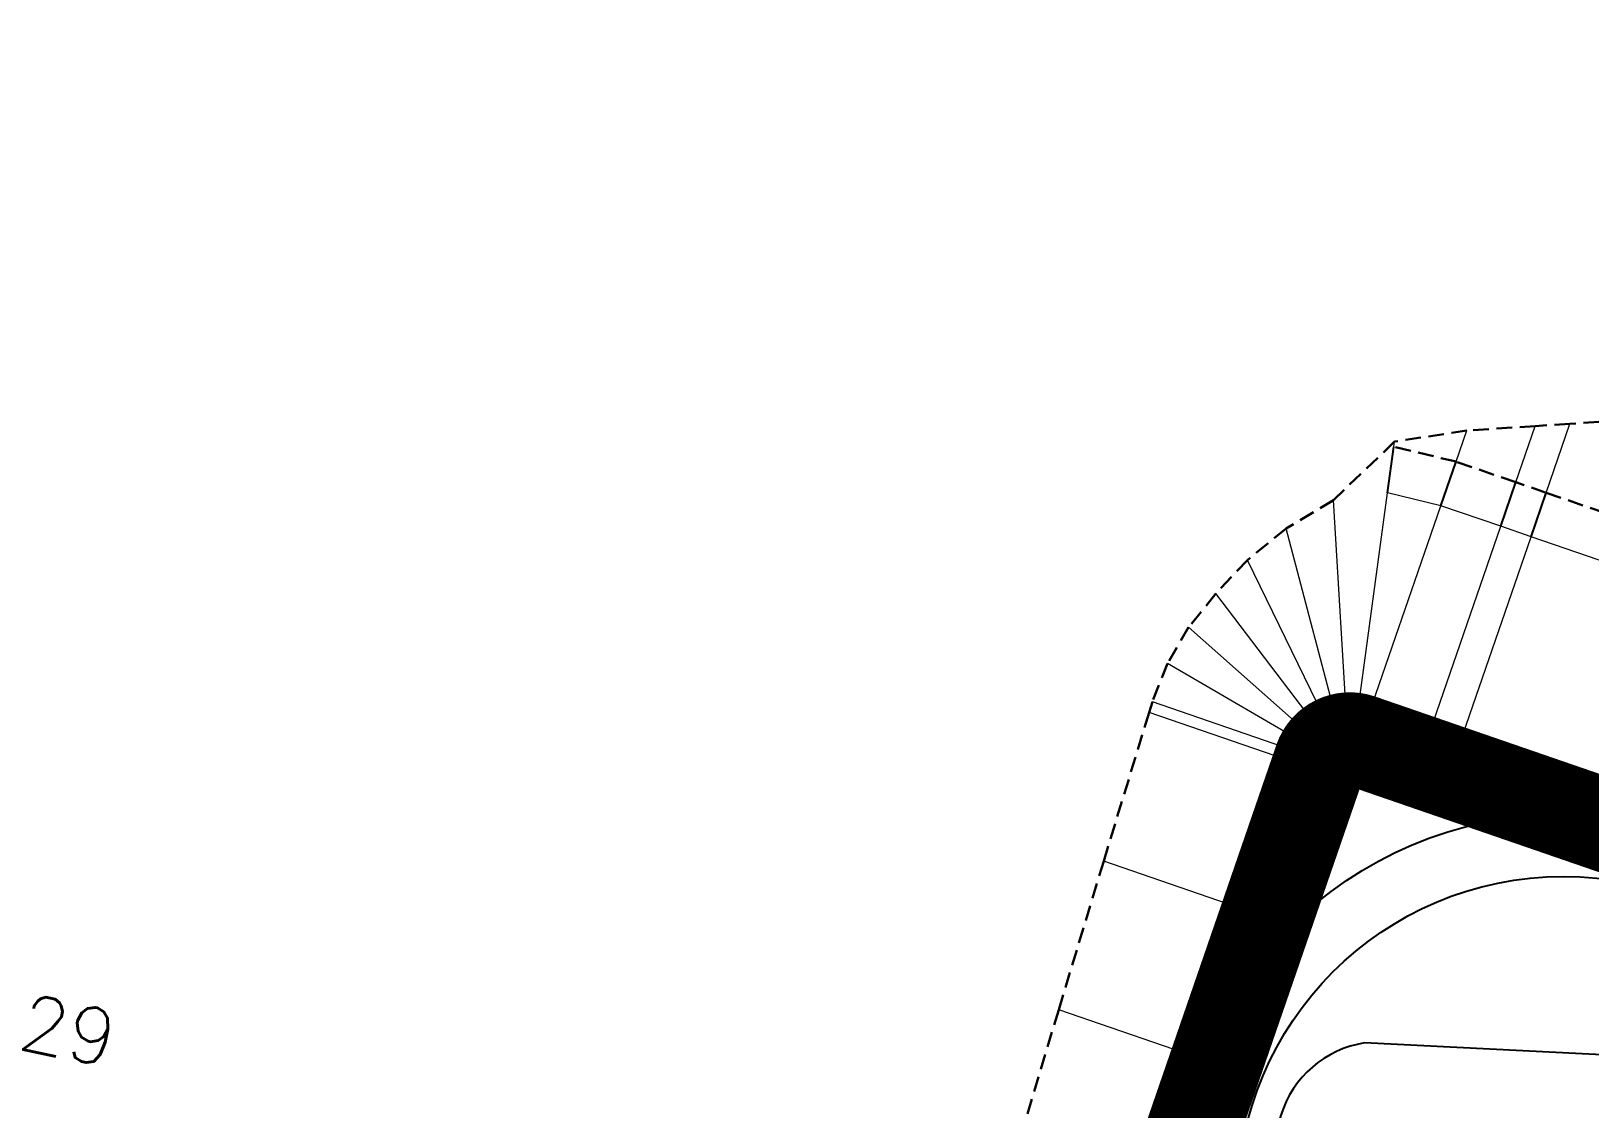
# Model space of a CAD drawing. Header units: metres. Extents: x 544752 to 548977, y 1840603 to 1844608.
# Drawn here: x 546859.7 to 546909.9, y 1842969.9 to 1843004.6 of the extents above; entities that cross this region are included whole.
import ezdxf

# ---------------------------------------------------------------- set-up
doc = ezdxf.new("R2010")
doc.units = ezdxf.units.M
doc.header["$MEASUREMENT"] = 0
doc.linetypes.add('ACAD_ISO02W100', pattern=[15, 12, -3])
doc.linetypes.add('Anordnung Grundriss$0$GESTRICHELT', pattern=[0.75, 0.5, -0.25])
doc.layers.add('Anordnung Grundriss$0$FBC-Windkraftstandort', color=7, linetype='Continuous')
doc.layers.add('C-ROAD', color=7, linetype='Continuous')
for name, color, linetype, lineweight in [('C-ROAD-CORR', 5, 'Continuous', 0), ('C-ROAD-LINK', 150, 'Continuous', 0), ('C-ROAD-SAMP-TEXT', 11, 'Continuous', 0), ('C-ROAD-STAN', 11, 'Continuous', 0), ('C-TOPO-FEAT', 94, 'Continuous', 5), ('Đường', 5, 'ACAD_ISO02W100', 5)]:
    doc.layers.add(name, color=color, linetype=linetype, lineweight=lineweight)

# ---------------------------------------------------------------- blocks, each defined once
blk = doc.blocks.new('TB')
at = {"layer": 'Anordnung Grundriss$0$FBC-Windkraftstandort', "color": 1, "ltscale": 0.2}
blk.add_lwpolyline([(-6.561823637711484, -3.894681809458248), (5.408672856611531, -5.798436468455307)], dxfattribs=at)
for radius in [12.5, 10.5]:
    blk.add_circle((-0.4049538253086098, -1.769394799566726e-07), radius, dxfattribs=at)
blk.add_arc((5.255764486247074, -2.446054412040226), 3.355867467446221, 272.6115568943306, 40.6491106862503, dxfattribs=at)
at = {"layer": 'Defpoints', "color": 5, "linetype": 'Anordnung Grundriss$0$GESTRICHELT', "lineweight": 5, "ltscale": 0.2}
blk.add_circle((-0.4049538253086098, -1.769394799566726e-07), 105.7280000291212, dxfattribs=at)
blk = doc.blocks.new('VƯERFEWRFER')
blk.add_lwpolyline([(467558.3739784134, 1441403.465170017), (467513.3739784134, 1441403.465170017), (467513.3739784134, 1441358.465170017), (467558.3739784134, 1441358.465170017)], close=True)
blk = doc.blocks.new('fcwdăed')
at = {"xscale": -1, "rotation": 19.89216182940478}
blk.add_blockref('VƯERFEWRFER', (1396369.401823998, 242205.7439925189, -3.31594075425429), dxfattribs=at)
blk = doc.blocks.new('STA')
blk.add_circle((0, 0), 0.03600344113496039)
blk = doc.blocks.new('PI')
h = blk.add_hatch(color=256)
h.dxf.hatch_style = 1
h.paths.add_polyline_path([(0.01097384885793593, 0, 1), (-0.01097384885793593, 0, 1)])
at = {"xscale": 0.3048, "yscale": 0.3048, "zscale": 0.3048}
blk.add_blockref('STA', (0, 0), dxfattribs=at)

msp = doc.modelspace()

# ---------------------------------------------------------------- linework, layer by layer
at = {"layer": 'C-ROAD', "color": 3, "linetype": 'Continuous', "lineweight": 13}
for p, q in [((546901.5425527077, 1842982.053688923), (546901.2167614038, 1842981.108247214)), ((546902.4879944174, 1842981.727897619), (546901.5425527077, 1842982.053688923))]:
    msp.add_line(p, q, dxfattribs=at)
at = {"layer": 'C-ROAD', "color": 1, "linetype": 'ACAD_ISO02W100', "lineweight": -3, "ltscale": 0.1, "const_width": 3, "flags": 128}
msp.add_lwpolyline([(546902.4879944174, 1842981.727897619, 0.414213562373095), (546901.2167614038, 1842981.108247214)], format="xyb", dxfattribs=at)
at = {"layer": 'C-ROAD', "color": 1, "linetype": 'ACAD_ISO02W100', "lineweight": 60, "ltscale": 0.1, "const_width": 3, "flags": 128}
for points in [[(546924.299921813, 1842974.211689908), (546902.4879944174, 1842981.727897619)], [(546901.2167614038, 1842981.108247214), (546886.5561527265, 1842938.563370281)]]:
    msp.add_lwpolyline(points, dxfattribs=at)
at = {"layer": 'C-ROAD-CORR', "color": 160, "linetype": 'Continuous'}
for p, q in [((546905.5830118052, 1842990.70959386, 584.8967497881781), (546905.9285079358, 1842991.712218696, 585.9572327611858)), ((546905.5830118052, 1842990.70959386, 584.8967497881781), (546905.9285079358, 1842991.712218696, 585.9572327611858)), ((546905.5830118052, 1842990.70959386, 584.8967497881781), (546905.9285079358, 1842991.712218696, 585.9572327611858)), ((546905.5830118052, 1842990.70959386, 584.8967497881781), (546905.9285079358, 1842991.712218696, 585.9572327611858)), ((546907.5107327277, 1842990.045317357, 584.937529053645), (546908.1344421091, 1842991.855313071, 586.8519735885794)), ((546907.5107327277, 1842990.045317357, 584.937529053645), (546908.1344421091, 1842991.855313071, 586.8519735885794)), ((546907.5107327277, 1842990.045317357, 584.937529053645), (546908.1344421091, 1842991.855313071, 586.8519735885794)), ((546907.5107327277, 1842990.045317357, 584.937529053645), (546908.1344421091, 1842991.855313071, 586.8519735885794)), ((546908.4861050086, 1842989.709212229, 584.9581622089414), (546909.2505828824, 1842991.927716097, 587.3046885420209)), ((546908.4861050086, 1842989.709212229, 584.9581622089414), (546909.2505828824, 1842991.927716097, 587.3046885420209)), ((546908.4861050086, 1842989.709212229, 584.9581622089414), (546909.2505828824, 1842991.927716097, 587.3046885420209)), ((546908.4861050086, 1842989.709212229, 584.9581622089414), (546909.2505828824, 1842991.927716097, 587.3046885420209)), ((546903.377966203, 1842989.699962293, 584.862847981742), (546903.5805933847, 1842991.186213358, 584.892847981742)), ((546903.377966203, 1842989.699962293, 584.862847981742), (546903.5805933847, 1842991.186213358, 584.892847981742)), ((546903.5805933847, 1842991.186213358, 584.892847981742), (546903.6033965736, 1842991.353472575, 585.0616544726255)), ((546903.5805933847, 1842991.186213358, 584.892847981742), (546903.6033965736, 1842991.353472575, 585.0616544726255)), ((546903.5805933847, 1842991.186213358, 584.892847981742), (546903.6033965736, 1842991.353472575, 585.0616544726255)), ((546903.5805933847, 1842991.186213358, 584.892847981742), (546903.6033965736, 1842991.353472575, 585.0616544726255)), ((546905.0943248492, 1842989.291431296, 584.8667497881781), (546905.5830118052, 1842990.70959386, 584.8967497881781)), ((546905.0943248492, 1842989.291431296, 584.8667497881781), (546905.5830118052, 1842990.70959386, 584.8967497881781)), ((546907.0220457717, 1842988.627154792, 584.907529053645), (546907.5107327277, 1842990.045317357, 584.937529053645)), ((546907.0220457717, 1842988.627154792, 584.907529053645), (546907.5107327277, 1842990.045317357, 584.937529053645)), ((546902.2972879012, 1842981.773289952, 576.862847981742), (546903.377966203, 1842989.699962293, 584.862847981742)), ((546902.2972879012, 1842981.773289952, 576.862847981742), (546903.377966203, 1842989.699962293, 584.862847981742)), ((546902.2972879012, 1842981.773289952, 576.862847981742), (546903.377966203, 1842989.699962293, 584.862847981742)), ((546907.9974180526, 1842988.291049664, 584.9281622089414), (546908.4861050086, 1842989.709212229, 584.9581622089414)), ((546907.9974180526, 1842988.291049664, 584.9281622089414), (546908.4861050086, 1842989.709212229, 584.9581622089414)), ((546902.1013901524, 1842981.780605089, 576.8590961195376), (546901.6326994478, 1842989.473426385, 584.5661818506995)), ((546902.1013901524, 1842981.780605089, 576.8590961195376), (546901.6326994478, 1842989.473426385, 584.5661818506995)), ((546902.1013901524, 1842981.780605089, 576.8590961195376), (546901.6326994478, 1842989.473426385, 584.5661818506995)), ((546902.1013901524, 1842981.780605089, 576.8590961195376), (546901.6326994478, 1842989.473426385, 584.5661818506995)), ((546902.4879944174, 1842981.727897619, 576.8667497881781), (546905.0943248492, 1842989.291431296, 584.8667497881781)), ((546902.4879944174, 1842981.727897619, 576.8667497881781), (546905.0943248492, 1842989.291431296, 584.8667497881781)), ((546902.4879944174, 1842981.727897619, 576.8667497881781), (546905.0943248492, 1842989.291431296, 584.8667497881781)), ((546901.9078294116, 1842981.749561912, 576.8556383835231), (546900.1167628474, 1842988.559036367, 583.896722233735)), ((546901.9078294116, 1842981.749561912, 576.8556383835231), (546900.1167628474, 1842988.559036367, 583.896722233735)), ((546901.9078294116, 1842981.749561912, 576.8556383835231), (546900.1167628474, 1842988.559036367, 583.896722233735)), ((546901.9078294116, 1842981.749561912, 576.8556383835231), (546900.1167628474, 1842988.559036367, 583.896722233735)), ((546904.41571534, 1842981.063621116, 576.907529053645), (546907.0220457717, 1842988.627154792, 584.907529053645)), ((546904.41571534, 1842981.063621116, 576.907529053645), (546907.0220457717, 1842988.627154792, 584.907529053645)), ((546904.41571534, 1842981.063621116, 576.907529053645), (546907.0220457717, 1842988.627154792, 584.907529053645)), ((546905.3910876209, 1842980.727515987, 576.9281622089414), (546907.9974180526, 1842988.291049664, 584.9281622089414)), ((546905.3910876209, 1842980.727515987, 576.9281622089414), (546907.9974180526, 1842988.291049664, 584.9281622089414)), ((546905.3910876209, 1842980.727515987, 576.9281622089414), (546907.9974180526, 1842988.291049664, 584.9281622089414)), ((546901.7240441092, 1842981.681353394, 576.8526076525553), (546898.8673571413, 1842987.541939856, 583.3723571968089)), ((546901.7240441092, 1842981.681353394, 576.8526076525553), (546898.8673571413, 1842987.541939856, 583.3723571968089)), ((546901.7240441092, 1842981.681353394, 576.8526076525553), (546898.8673571413, 1842987.541939856, 583.3723571968089)), ((546901.7240441092, 1842981.681353394, 576.8526076525553), (546898.8673571413, 1842987.541939856, 583.3723571968089)), ((546901.5570970123, 1842981.57860075, 576.8501203959371), (546897.847593332, 1842986.459236077, 582.9804563377313)), ((546901.5570970123, 1842981.57860075, 576.8501203959371), (546897.847593332, 1842986.459236077, 582.9804563377313)), ((546901.5570970123, 1842981.57860075, 576.8501203959371), (546897.847593332, 1842986.459236077, 582.9804563377313)), ((546901.5570970123, 1842981.57860075, 576.8501203959371), (546897.847593332, 1842986.459236077, 582.9804563377313)), ((546901.4134038031, 1842981.445252706, 576.8482721975332), (546896.9700993522, 1842985.378226352, 582.7821778378668)), ((546901.4134038031, 1842981.445252706, 576.8482721975332), (546896.9700993522, 1842985.378226352, 582.7821778378668)), ((546901.4134038031, 1842981.445252706, 576.8482721975332), (546896.9700993522, 1842985.378226352, 582.7821778378668)), ((546901.4134038031, 1842981.445252706, 576.8482721975332), (546896.9700993522, 1842985.378226352, 582.7821778378668)), ((546901.2984865316, 1842981.286433752, 576.8471340825748), (546896.2919125794, 1842984.207765117, 582.6436813030203)), ((546901.2984865316, 1842981.286433752, 576.8471340825748), (546896.2919125794, 1842984.207765117, 582.6436813030203)), ((546901.2984865316, 1842981.286433752, 576.8471340825748), (546896.2919125794, 1842984.207765117, 582.6436813030203)), ((546901.2984865316, 1842981.286433752, 576.8471340825748), (546896.2919125794, 1842984.207765117, 582.6436813030203)), ((546901.0999382995, 1842980.769228234, 576.8467497881829), (546895.6980662924, 1842982.630668137, 582.5603458270139)), ((546901.0999382995, 1842980.769228234, 576.8467497881829), (546895.6980662924, 1842982.630668137, 582.5603458270139)), ((546901.0999382995, 1842980.769228234, 576.8467497881829), (546895.6980662924, 1842982.630668137, 582.5603458270139)), ((546901.0999382995, 1842980.769228234, 576.8467497881829), (546895.6980662924, 1842982.630668137, 582.5603458270139)), ((546901.2167614038, 1842981.108247214, 576.8467497881825), (546895.8036011854, 1842982.973576941, 582.5722854436297)), ((546901.2167614038, 1842981.108247214, 576.8467497881825), (546895.8036011854, 1842982.973576941, 582.5722854436297)), ((546901.2167614038, 1842981.108247214, 576.8467497881825), (546895.8036011854, 1842982.973576941, 582.5722854436297)), ((546901.2167614038, 1842981.108247214, 576.8467497881825), (546895.8036011854, 1842982.973576941, 582.5722854436297)), ((546899.4709817797, 1842976.042019685, 576.8467497881829), (546894.2343946283, 1842977.846503811, 582.385522933173)), ((546899.4709817797, 1842976.042019685, 576.8467497881829), (546894.2343946283, 1842977.846503811, 582.385522933173)), ((546899.4709817797, 1842976.042019685, 576.8467497881829), (546894.2343946283, 1842977.846503811, 582.385522933173)), ((546899.4709817797, 1842976.042019685, 576.8467497881829), (546894.2343946283, 1842977.846503811, 582.385522933173)), ((546897.8420252601, 1842971.314811138, 576.8467497881829), (546892.7867790556, 1842973.056806689, 582.1937174046044)), ((546897.8420252601, 1842971.314811138, 576.8467497881829), (546892.7867790556, 1842973.056806689, 582.1937174046044)), ((546897.8420252601, 1842971.314811138, 576.8467497881829), (546892.7867790556, 1842973.056806689, 582.1937174046044)), ((546897.8420252601, 1842971.314811138, 576.8467497881829), (546892.7867790556, 1842973.056806689, 582.1937174046044))]:
    msp.add_line(p, q, dxfattribs=at)
at = {"layer": 'C-ROAD-CORR', "color": 1, "linetype": 'Anordnung Grundriss$0$GESTRICHELT', "lineweight": 30}
for points in [[(546931.4810492559, 1842995.051219152, 596.4302712387023), (546926.0570647005, 1842994.658141653, 594.1915523751036), (546920.094014973, 1842992.700704726, 591.7682001139809), (546914.6730315909, 1842992.316336589, 589.5386932007516), (546909.2505828824, 1842991.927716096, 587.3046885420209), (546908.1344421091, 1842991.855313071, 586.8519735885794), (546905.9285079357, 1842991.712218696, 585.9572327611858), (546903.6033965747, 1842991.353472575, 585.0616544726255), (546901.6326994487, 1842989.473426385, 584.5661818506995), (546900.1167628482, 1842988.559036367, 583.896722233735), (546898.8673571419, 1842987.541939857, 583.3723571968089), (546897.8475933323, 1842986.459236078, 582.9804563377313), (546896.9700993525, 1842985.378226353, 582.7821778378668), (546896.2919125799, 1842984.207765118, 582.6436813030203), (546895.8036011853, 1842982.973576941, 582.5722854436297), (546895.6980662923, 1842982.630668137, 582.5603458270139), (546894.2343946283, 1842977.846503811, 582.385522933173), (546892.7867790556, 1842973.056806689, 582.1937174046044), (546891.3417973039, 1842968.266201975, 581.9991260657678), (546889.9638557646, 1842963.452495765, 581.7336258474351), (546888.6207966238, 1842958.626769372, 581.4312302836091), (546888.2332251844, 1842953.47178991, 580.1182090072878), (546888.0948141858, 1842948.230951845, 578.5416490714106)], [(546924.299921813, 1842974.211689908, 577.3281622089404), (546919.572713265, 1842975.840646428, 577.2281622089406), (546914.845504717, 1842977.469602948, 577.1281622089409), (546910.1182961689, 1842979.098559467, 577.0281622089411), (546905.3910876209, 1842980.727515987, 576.9281622089414), (546904.41571534, 1842981.063621116, 576.907529053645), (546902.4879944173, 1842981.727897619, 576.8667497881781), (546902.2972879012, 1842981.773289952, 576.862847981742), (546902.1013901524, 1842981.780605089, 576.8590961195376), (546901.9078294116, 1842981.749561912, 576.8556383835231), (546901.7240441092, 1842981.681353394, 576.8526076525553), (546901.5570970123, 1842981.57860075, 576.8501203959371), (546901.4134038031, 1842981.445252706, 576.8482721975332), (546901.2984865315, 1842981.286433753, 576.8471340825748), (546901.2167614037, 1842981.108247214, 576.8467497881825), (546901.0999382994, 1842980.769228234, 576.8467497881829), (546899.4709817797, 1842976.042019686, 576.8467497881829), (546897.8420252601, 1842971.314811138, 576.8467497881829), (546896.2130687403, 1842966.58760259, 576.8467497881829), (546894.5841122207, 1842961.860394042, 576.8467497881829), (546892.955155701, 1842957.133185493, 576.8467497881829), (546891.3261991814, 1842952.405976945, 576.8467497881829), (546889.6972426617, 1842947.678768397, 576.8467497881829)]]:
    msp.add_polyline3d(points, dxfattribs=at)
at = {"layer": 'C-ROAD-CORR', "color": 11, "linetype": 'Anordnung Grundriss$0$GESTRICHELT', "lineweight": 30}
for points in [[(546914.6730315909, 1842992.316336589, 589.5386932007516), (546909.2505828824, 1842991.927716096, 587.3046885420209), (546908.1344421091, 1842991.855313071, 586.8519735885794), (546905.9285079357, 1842991.712218696, 585.9572327611858), (546903.6033965747, 1842991.353472575, 585.0616544726255), (546901.6326994487, 1842989.473426385, 584.5661818506995), (546900.1167628482, 1842988.559036367, 583.896722233735), (546898.8673571419, 1842987.541939857, 583.3723571968089), (546897.8475933323, 1842986.459236078, 582.9804563377313), (546896.9700993525, 1842985.378226353, 582.7821778378668), (546896.2919125799, 1842984.207765118, 582.6436813030203), (546895.8036011853, 1842982.973576941, 582.5722854436297), (546895.6980662923, 1842982.630668137, 582.5603458270139), (546894.2343946283, 1842977.846503811, 582.385522933173), (546892.7867790556, 1842973.056806689, 582.1937174046044), (546891.3417973039, 1842968.266201975, 581.9991260657678)], [(546927.3949392007, 1842983.193386149, 585.3581622089404), (546922.6677306527, 1842984.822342669, 585.2581622089406), (546917.9405221047, 1842986.451299189, 585.1581622089409), (546913.2133135566, 1842988.080255709, 585.0581622089411), (546908.4861050086, 1842989.709212228, 584.9581622089414), (546907.5107327277, 1842990.045317357, 584.937529053645), (546905.5830118051, 1842990.70959386, 584.8967497881781), (546903.5805933857, 1842991.186213358, 584.892847981742)], [(546910.1182961689, 1842979.098559467, 577.0281622089411), (546905.3910876209, 1842980.727515987, 576.9281622089414), (546904.41571534, 1842981.063621116, 576.907529053645), (546902.4879944173, 1842981.727897619, 576.8667497881781), (546902.2972879012, 1842981.773289952, 576.862847981742), (546902.1013901524, 1842981.780605089, 576.8590961195376), (546901.9078294116, 1842981.749561912, 576.8556383835231), (546901.7240441092, 1842981.681353394, 576.8526076525553), (546901.5570970123, 1842981.57860075, 576.8501203959371), (546901.4134038031, 1842981.445252706, 576.8482721975332), (546901.2984865315, 1842981.286433753, 576.8471340825748), (546901.2167614037, 1842981.108247214, 576.8467497881825), (546901.0999382994, 1842980.769228234, 576.8467497881829), (546899.4709817797, 1842976.042019686, 576.8467497881829), (546897.8420252601, 1842971.314811138, 576.8467497881829), (546896.2130687403, 1842966.58760259, 576.8467497881829)]]:
    msp.add_polyline3d(points, dxfattribs=at)
at = {"layer": 'C-ROAD-LINK', "color": 83, "linetype": 'Continuous', "lineweight": -3}
for p, q in [((546903.377966203, 1842989.699962293, 584.862847981742), (546903.5805933847, 1842991.186213358, 584.892847981742)), ((546905.0943248492, 1842989.291431296, 584.8667497881781), (546905.5830118052, 1842990.70959386, 584.8967497881781)), ((546907.0220457717, 1842988.627154792, 584.907529053645), (546907.5107327277, 1842990.045317357, 584.937529053645)), ((546907.9974180526, 1842988.291049664, 584.9281622089414), (546908.4861050086, 1842989.709212229, 584.9581622089414))]:
    msp.add_line(p, q, dxfattribs=at)
at = {"layer": 'C-TOPO-FEAT', "color": 94, "linetype": 'Continuous', "lineweight": 0, "ltscale": 2}
msp.add_polyline3d([(546926.9062522447, 1842981.775223585, 585.3281622089404), (546922.1790436967, 1842983.404180104, 585.2281622089406), (546917.4518351487, 1842985.033136624, 585.1281622089409), (546912.7246266006, 1842986.662093144, 585.0281622089411), (546907.9974180526, 1842988.291049664, 584.9281622089414), (546907.0220457717, 1842988.627154792, 584.907529053645), (546905.0943248491, 1842989.291431296, 584.8667497881781), (546903.377966204, 1842989.699962294, 584.862847981742)], dxfattribs=at)

# ---------------------------------------------------------------- block references
at = {"rotation": 141.0943153864106}
msp.add_blockref('fcwdăed', (1813220.448602729, 2669516.641728142, 1000003.315940754), dxfattribs=at)
at = {"layer": 'C-ROAD-STAN', "color": 3, "linetype": 'Continuous', "lineweight": -3, "xscale": 45.56286554269575, "yscale": 45.56286554269575, "zscale": 45.56286554269575, "rotation": 334.5}
msp.add_blockref('PI', (546901.5425527078, 1842982.053688923), dxfattribs=at)
at = {"layer": 'Đường', "rotation": 186.1801704663931}
msp.add_blockref('TB', (546908.6382415888, 1842966.807910032, 1), dxfattribs=at)

# ---------------------------------------------------------------- next in the draw order: texts
at = {"layer": 'C-ROAD-SAMP-TEXT', "color": 1, "linetype": 'Continuous', "lineweight": 13, "insert": (546860.0978380105, 1842972.556520526), "char_height": 1.8, "width": 4.674857142857143, "attachment_point": 5, "rotation": 348.39095350883275, "bg_fill": 3, "box_fill_scale": 1.416666666666667, "bg_fill_color": 256, "bg_fill_true_color": 13158600, "bg_fill_transparency": 0}
msp.add_mtext('{\\Fsimplex.shx|c0;C29}', dxfattribs=at)

doc.saveas('drawing.dxf')
